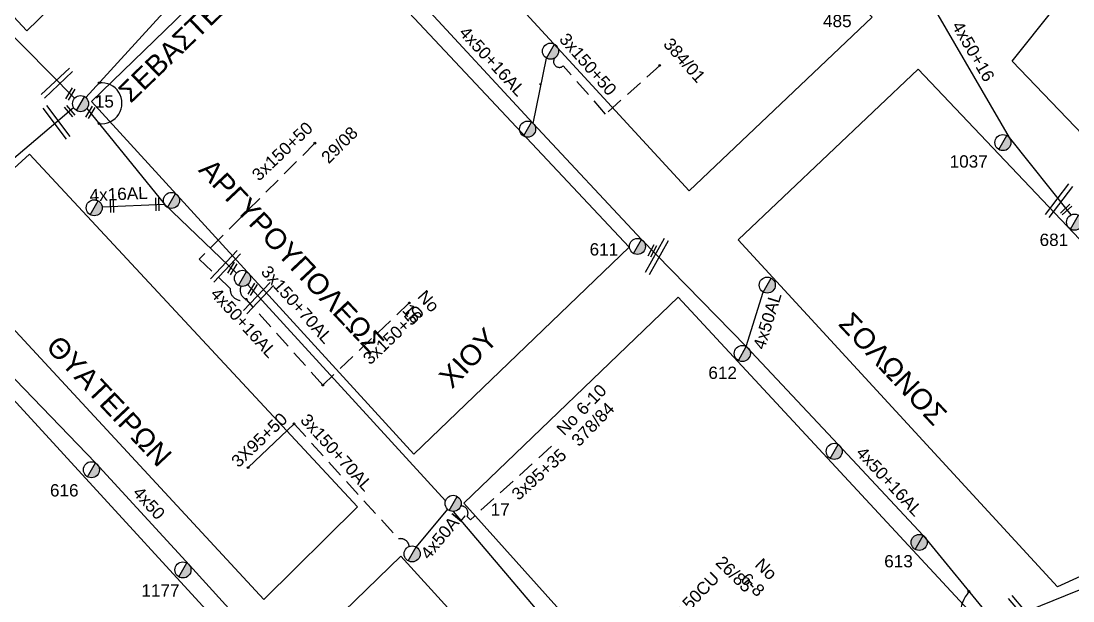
# Model space of a CAD drawing. Header units: millimetres. Extents: x 1091 to 3521, y 1177 to 2968.
# Drawn here: x 2548.9 to 2703.1, y 2175.2 to 2260.2 of the extents above; entities that cross this region are included whole.
import ezdxf
from ezdxf.enums import TextEntityAlignment as Align

# ---------------------------------------------------------------- set-up
doc = ezdxf.new("R2010")
doc.units = ezdxf.units.MM
doc.linetypes.add('DASHED', pattern=[19.05, 12.7, -6.35])
for name, color, linetype, lineweight in [('3x150+50', 7, 'Continuous', 30), ('4x50', 7, 'Continuous', 30), ('4x50+16', 7, 'Continuous', 30), ('4x50+16_5', 7, 'Continuous', 30), ('Άγνωστα', 7, 'Continuous', 30), ('Γυμνά εναέρια ΧΤ (3Φ)   4x16AL', 7, 'Continuous', 30), ('Γυμνά εναέρια ΧΤ (3Φ) 4x50AL', 7, 'Continuous', 30), ('Γυμνά εναέρια ΧΤ και ΦΟΠ (3Φ)   4x50+16AL', 7, 'Continuous', 30), ('Καλωδια Χ.Τ 3x95+35', 7, 'DASHED', 30), ('Καλωδια ΧΤ  3X95+50', 7, 'Continuous', 30), ('Καλώδια ΧΤ   3x150+70AL', 7, 'DASHED', 30)]:
    doc.layers.add(name, color=color, linetype=linetype, lineweight=lineweight)
for name, color, linetype in [('TEXT ΚΑΛΩΔΙΩΝ', 7, 'Continuous'), ('ΑΓΝΩΣΤΟ ΕΝΑΕΡΙΟ ΚΑΛΩΔΙΟ', 7, 'Continuous'), ('Μηχανική τομή', 7, 'Continuous'), ('Στύλος Ξύλινος', 7, 'Continuous'), ('Στύλος Ξύλινος @ 1', 7, 'Continuous'), ('Στύλος ΦΜ', 7, 'Continuous'), ('Στύλος ΦΜ @ 1', 7, 'Continuous'), ('Συνδέσεις', 7, 'Continuous'), ('Τομή', 7, 'Continuous'), ('Υπόβαθρο ΔΕΗ', 7, 'Continuous')]:
    doc.layers.add(name, color=color, linetype=linetype)
doc.styles.add('arial', font='arial.ttf')
doc.styles.get("Standard").update_dxf_attribs({"font": 'arial.ttf', "height": 1.8})
doc.linetypes.add('SYN_LINE', pattern='A,0.5,-0.0001,["/\\/\\/\\/",Standard,S=0.1,R=0,X=0,Y=-0.05],-0.25', length=0.7501)

# ---------------------------------------------------------------- blocks, each defined once
blk = doc.blocks.new('ΥΠΑΡΧΩΝ ΤΣΙΜΕΝΤΕΝΙΟΣ ΣΤΥΛΟΣ')
at = {"layer": 'Στύλος ΦΜ'}
blk.add_hatch(color=7, dxfattribs=at).paths.add_polyline_path([(-1.29, -2.28, 0.574793), (2.62, 0, 0.268822), (1.3, 2.27)])
at = {"layer": 'Στύλος ΦΜ', "color": 7}
blk.add_line((-1.29, -2.28), (1.3, 2.27), dxfattribs=at)
blk.add_circle((0, 0), 2.62, dxfattribs=at)
at = {"layer": 'Στύλος ΦΜ', "flags": 4}
for tag, p in [('ΑΡΙΘΜΟΣ', (-4.68, 8.05)), ('ΤΥΠΟΣ', (-4.91, 3.03))]:
    blk.add_attdef(tag, p, '', height=4, dxfattribs=at)
blk = doc.blocks.new('ΥΠΑΡΧΩΝ ΞΥΛΙΝΟΣ ΣΤΥΛΟΣ')
at = {"layer": 'Στύλος Ξύλινος'}
h = blk.add_hatch(color=7, dxfattribs=at)
h.paths.add_polyline_path([(-2.62, 0, 0.270008), (-1.29, -2.28), (1.3, 2.27, 0.576266)])
h.paths.add_polyline_path([(-1.29, -2.28, 0.574793), (2.62, 0, 0.268822), (1.3, 2.27)])
at = {"layer": 'Στύλος Ξύλινος', "color": 7}
blk.add_line((-1.29, -2.28), (1.3, 2.27), dxfattribs=at)
blk.add_circle((0, 0), 2.62, dxfattribs=at)
at = {"layer": 'Στύλος Ξύλινος', "color": 1, "flags": 4}
for tag, p in [('ΑΡΙΘΜΟΣ', (-4.91, 8.6)), ('ΤΥΠΟΣ', (-4.85, 3.39))]:
    blk.add_attdef(tag, p, '', height=4, dxfattribs=at)
blk = doc.blocks.new('_ΣΥΝΔΕΣΗ')
at = {"layer": 'Συνδέσεις', "linetype": 'SYN_LINE', "ltscale": 40}
blk.add_hatch(color=256, dxfattribs=at).paths.add_polyline_path([(0.5, -0.01, 1), (-0.5, -0.01, 1)])
at = {"layer": 'Συνδέσεις'}
blk.add_circle((0, -0.01), 0.5, dxfattribs=at)
blk = doc.blocks.new('ΤΟΜΗ')
at = {"layer": 'Τομή', "ltscale": 40}
for p, q in [((11.33, -0.65), (-11.4, -0.65)), ((11.33, -3.42), (-11.4, -3.42))]:
    blk.add_line(p, q, dxfattribs=at)
blk = doc.blocks.new('ΜΗΧΑΝΙΚΗ ΤΟΜΗ')
at = {"layer": 'Μηχανική τομή', "ltscale": 40}
for p, q in [((-3.79, 1.21), (3.79, 1.21)), ((3.79, -0.34), (-3.79, -0.34))]:
    blk.add_line(p, q, dxfattribs=at)

msp = doc.modelspace()

# ---------------------------------------------------------------- linework, layer by layer
at = {"layer": '3x150+50', "color": 30, "linetype": 'DASHED', "lineweight": -3, "ltscale": 0.2}
msp.add_lwpolyline([(2642.53, 2253.7), (2634.58, 2246.59), (2628.38, 2253.64, -0.903114), (2627.14, 2254.8, 5.340809)], format="xyb", dxfattribs=at)
at = {"layer": '3x150+50', "color": 27, "linetype": 'DASHED', "lineweight": -3, "ltscale": 0.2}
for points in [[(2591.97, 2242.31), (2575.01, 2225.32)], [(2605.81, 2218.91), (2593.11, 2206.86)]]:
    msp.add_lwpolyline(points, dxfattribs=at)
at = {"layer": '4x50', "color": 62, "lineweight": -3, "ltscale": 0.1}
msp.add_lwpolyline([(2531.97, 2223.65), (2546.74, 2209.01), (2559.79, 2195.47), (2573.58, 2180.44), (2587, 2165.64), (2601.36, 2150.33), (2617.06, 2131.59)], dxfattribs=at)
at = {"layer": '4x50+16', "color": 62, "lineweight": -3, "ltscale": 0.1}
msp.add_lwpolyline([(2680.52, 2265.98), (2693.76, 2243.16), (2702.83, 2231.79)], dxfattribs=at)
at = {"layer": '4x50+16_5', "color": 27, "lineweight": -3, "ltscale": 0.1}
msp.add_lwpolyline([(2506.98, 2302.41), (2527.68, 2278.94), (2542.21, 2263.61), (2556.74, 2248.9)], dxfattribs=at)
at = {"layer": 'ΑΓΝΩΣΤΟ ΕΝΑΕΡΙΟ ΚΑΛΩΔΙΟ', "color": 30, "linetype": 'SYN_LINE', "lineweight": -3, "ltscale": 12}
for points in [[(2623.97, 2245.22), (2625.94, 2254.77)], [(2624.99, 2250.86), (2625.02, 2251.05)]]:
    msp.add_lwpolyline(points, dxfattribs=at)
at = {"layer": 'Γυμνά εναέρια ΧΤ (3Φ)   4x16AL', "color": 30, "lineweight": -3, "ltscale": 0.1}
msp.add_lwpolyline([(2560.78, 2232.96), (2569.9, 2233.37)], dxfattribs=at)
at = {"layer": 'Γυμνά εναέρια ΧΤ (3Φ) 4x50AL', "color": 5, "lineweight": -3, "ltscale": 0.1}
msp.add_lwpolyline([(2655.23, 2212.51), (2657.72, 2220.49)], dxfattribs=at)
at = {"layer": 'Γυμνά εναέρια ΧΤ (3Φ) 4x50AL', "color": 27, "lineweight": -3, "ltscale": 0.1}
msp.add_lwpolyline([(2611.42, 2188.67), (2606.82, 2183.13)], dxfattribs=at)
at = {"layer": 'Γυμνά εναέρια ΧΤ και ΦΟΠ (3Φ)   4x50+16AL', "color": 30, "lineweight": -3, "ltscale": 0.1}
for points in [[(2558.38, 2249), (2572.87, 2264.89), (2589.65, 2280.74)], [(2591.17, 2278.97), (2607.6, 2262.91), (2623.97, 2245.22), (2639.85, 2228.2)], [(2558.54, 2247.4), (2569.9, 2233.37), (2580.46, 2223.27)]]:
    msp.add_lwpolyline(points, dxfattribs=at)
at = {"layer": 'Γυμνά εναέρια ΧΤ και ΦΟΠ (3Φ)   4x50+16AL', "color": 5, "lineweight": -3, "ltscale": 0.1}
for points in [[(2513.71, 2208.83), (2530.22, 2225.22), (2556.58, 2247.53)], [(2639.85, 2228.2), (2655.23, 2212.51), (2668.71, 2198.16), (2681.15, 2184.82), (2691.07, 2172.68)]]:
    msp.add_lwpolyline(points, dxfattribs=at)
at = {"layer": 'Γυμνά εναέρια ΧΤ και ΦΟΠ (3Φ)   4x50+16AL', "color": 27, "lineweight": -3, "ltscale": 0.1}
for points in [[(2582.1, 2221.59), (2611.12, 2189.89)], [(2612.24, 2188.35), (2630.56, 2166.73), (2646.15, 2151.83)]]:
    msp.add_lwpolyline(points, dxfattribs=at)
at = {"layer": 'Γυμνά εναέρια ΧΤ και ΦΟΠ (3Φ)   4x50+16AL', "color": 2, "lineweight": -3, "ltscale": 0.1}
msp.add_lwpolyline([(2692.75, 2172.26), (2719.04, 2182.91), (2737.5, 2192.45)], dxfattribs=at)
at = {"layer": 'Καλωδια Χ.Τ 3x95+35', "color": 27, "lineweight": -3, "ltscale": 0.2}
msp.add_lwpolyline([(2626.67, 2197.89), (2614.79, 2187.12), (2614.3, 2187.61, 0.580327), (2613.35, 2189.13, -7.443038)], format="xyb", dxfattribs=at)
at = {"layer": 'Καλωδια ΧΤ  3X95+50', "color": 27, "lineweight": -3, "ltscale": 0.1}
msp.add_lwpolyline([(2582.18, 2194.76), (2588.91, 2201.18)], dxfattribs=at)
at = {"layer": 'Καλώδια ΧΤ   3x150+70AL', "color": 27, "lineweight": -3, "ltscale": 0.2}
for points in [[(2575.01, 2225.32), (2579.55, 2221.03, 0.582914), (2581.91, 2219.43, -4.587973)], [(2593.11, 2206.86), (2581.91, 2219.43, -0.421654), (2581.13, 2221.34)], [(2588.91, 2201.18), (2604.24, 2184.31, -0.453333), (2605.8, 2183.2, 5.521952)]]:
    msp.add_lwpolyline(points, format="xyb", dxfattribs=at)
at = {"layer": 'Υπόβαθρο ΔΕΗ', "lineweight": -3, "ltscale": 0.1}
for points in [[(2580.34, 2288.56), (2549.74, 2258.76), (2508.03, 2303.64), (2538.88, 2333.36)], [(2638.03, 2227.09), (2606.48, 2196.72), (2559.23, 2248.41), (2589.99, 2278.29)], [(2654.02, 2228.15), (2680.43, 2253.14), (2736.9, 2193.68), (2700.84, 2177.26)], [(2584.49, 2175.42), (2598.22, 2189), (2550.11, 2240.68), (2535.96, 2227.79)], [(2647.06, 2152.53), (2689.6, 2171.93), (2645.23, 2219.76), (2613.81, 2189.57)], [(2623.61, 2134.91), (2636.61, 2143.82), (2637.07, 2146.07), (2604.59, 2181.79), (2591.17, 2168.76)]]:
    msp.add_lwpolyline(points, close=True, dxfattribs=at)
for points in [[(2806.65, 2245.16), (2781.15, 2254.79), (2732.83, 2263.16), (2709.19, 2238.76), (2694.21, 2254.33), (2750.26, 2324.55), (2773.98, 2322.54), (2832.98, 2296.48), (2806.65, 2245.16)], [(2621.89, 2287.93), (2605.98, 2287.87), (2601.87, 2284.19), (2646.83, 2235.31)], [(2646.83, 2235.31), (2673.66, 2260.78), (2647.46, 2287.74), (2621.89, 2287.93)], [(2564.13, 2155.95), (2579.25, 2170.38), (2531.03, 2222.98), (2514.84, 2208.05), (2564.13, 2155.95)]]:
    msp.add_lwpolyline(points, dxfattribs=at)
at = {"layer": 'Υπόβαθρο ΔΕΗ', "lineweight": -3}
for centre, radius, start, end in [((2560.68, 2248.17), 3, 263.1589, 96.6098), ((2692.12, 2173.03), 5.54, 140.0008, 291.317)]:
    msp.add_arc(centre, radius, start, end, dxfattribs=at)

# ---------------------------------------------------------------- block references
at = {"layer": 'Μηχανική τομή', "lineweight": -3}
for p, xscale, yscale, zscale, rotation in [((2556.01, 2249.57), 0.2499999999999679, 0.2499999999999679, 0.2499999999999679, 238.3591332110774), ((2555.92, 2246.94), 0.2499999999999679, 0.2499999999999679, 0.2499999999999679, 310.4201465895147), ((2558.94, 2246.89), 0.2499999999999679, 0.2499999999999679, 0.2499999999999679, 238.3591332110774), ((2562.11, 2233.08), 0.2499999999999679, 0.2499999999999679, 0.2499999999999679, 270.9787027876441), ((2568.76, 2233.34), 0.2499999999999679, 0.2499999999999679, 0.2499999999999679, 270.9787027876441), ((2702.2, 2232.5), 0.2499999999999679, 0.2499999999999679, 0.2499999999999679, 42.96380960636838), ((2641.54, 2226.48), 0.2499999999999678, 0.2499999999999678, 0.2499999999999678, 61.92882088916084), ((2579.76, 2224), 0.2499999999999679, 0.2499999999999679, 0.2499999999999679, 238.3591332110774), ((2582.74, 2220.95), 0.2499999999999679, 0.2499999999999679, 0.2499999999999679, 238.3591332110774)]:
    msp.add_blockref('ΜΗΧΑΝΙΚΗ ΤΟΜΗ', p, dxfattribs=dict(at, xscale=xscale, yscale=yscale, zscale=zscale, rotation=rotation))
at = {"layer": 'Στύλος Ξύλινος @ 1', "lineweight": -3, "ltscale": 40}
ref = msp.add_blockref('ΥΠΑΡΧΩΝ ΞΥΛΙΝΟΣ ΣΤΥΛΟΣ', (2680.57, 2183.79), dxfattribs=dict(at, xscale=0.4499999999998181, yscale=0.4499999999998181, zscale=0.4499999999998181))
ref.add_attrib('ΤΥΠΟΣ', '613', (2675.45, 2180.14), dxfattribs={"layer": 'Στύλος Ξύλινος', "height": 1.8, "flags": 4})
at = {"layer": 'Στύλος ΦΜ @ 1', "lineweight": -3, "ltscale": 40}
ref = msp.add_blockref('ΥΠΑΡΧΩΝ ΤΣΙΜΕΝΤΕΝΙΟΣ ΣΤΥΛΟΣ', (2681.1, 2267), dxfattribs=dict(at, xscale=0.4499999999998181, yscale=0.4499999999998181, zscale=0.4499999999998181))
ref.add_attrib('ΑΡΙΘΜΟΣ', '485', (2666.47, 2259.32), dxfattribs={"layer": 'Στύλος ΦΜ', "height": 1.8, "flags": 4})
at = {"layer": 'Στύλος ΦΜ @ 1', "lineweight": -3, "ltscale": 40, "xscale": 0.4499999999998181, "yscale": 0.4499999999998181, "zscale": 0.4499999999998181}
for p in [(2626.52, 2255.8), (2623.16, 2244.37), (2570.94, 2233.93), (2559.61, 2232.85), (2581.35, 2222.5), (2658.3, 2221.51), (2668.12, 2197.14), (2606.23, 2182.11)]:
    msp.add_blockref('ΥΠΑΡΧΩΝ ΤΣΙΜΕΝΤΕΝΙΟΣ ΣΤΥΛΟΣ', p, dxfattribs=at)
at = {"layer": 'Στύλος ΦΜ @ 1', "lineweight": -3, "ltscale": 40}
ref = msp.add_blockref('ΥΠΑΡΧΩΝ ΤΣΙΜΕΝΤΕΝΙΟΣ ΣΤΥΛΟΣ', (2557.61, 2248.11), dxfattribs=dict(at, xscale=0.4499999999998181, yscale=0.4499999999998181, zscale=0.4499999999998181))
ref.add_attrib('ΑΡΙΘΜΟΣ', '15', (2559.7, 2247.54), dxfattribs={"layer": 'Στύλος ΦΜ', "height": 1.8, "flags": 4})
ref = msp.add_blockref('ΥΠΑΡΧΩΝ ΤΣΙΜΕΝΤΕΝΙΟΣ ΣΤΥΛΟΣ', (2692.85, 2242.4), dxfattribs=dict(at, xscale=0.4499999999998181, yscale=0.4499999999998181, zscale=0.4499999999998181))
ref.add_attrib('ΑΡΙΘΜΟΣ', '1037', (2685.04, 2238.74), dxfattribs={"layer": 'Στύλος ΦΜ', "height": 1.8, "flags": 4})
ref = msp.add_blockref('ΥΠΑΡΧΩΝ ΤΣΙΜΕΝΤΕΝΙΟΣ ΣΤΥΛΟΣ', (2703.36, 2230.74), dxfattribs=dict(at, xscale=0.4499999999998181, yscale=0.4499999999998181, zscale=0.4499999999998181))
ref.add_attrib('ΑΡΙΘΜΟΣ', '681', (2698.23, 2227.25), dxfattribs={"layer": 'Στύλος ΦΜ', "height": 1.8, "flags": 4})
ref = msp.add_blockref('ΥΠΑΡΧΩΝ ΤΣΙΜΕΝΤΕΝΙΟΣ ΣΤΥΛΟΣ', (2639.26, 2227.18), dxfattribs=dict(at, xscale=0.4499999999998181, yscale=0.4499999999998181, zscale=0.4499999999998181))
ref.add_attrib('ΑΡΙΘΜΟΣ', '611', (2632.25, 2225.85), dxfattribs={"layer": 'Στύλος ΦΜ', "height": 1.8, "flags": 4})
ref = msp.add_blockref('ΥΠΑΡΧΩΝ ΤΣΙΜΕΝΤΕΝΙΟΣ ΣΤΥΛΟΣ', (2654.64, 2211.49), dxfattribs=dict(at, xscale=0.4499999999998181, yscale=0.4499999999998181, zscale=0.4499999999998181))
ref.add_attrib('ΑΡΙΘΜΟΣ', '612', (2649.66, 2207.76), dxfattribs={"layer": 'Στύλος ΦΜ', "height": 1.8, "flags": 4})
ref = msp.add_blockref('ΥΠΑΡΧΩΝ ΤΣΙΜΕΝΤΕΝΙΟΣ ΣΤΥΛΟΣ', (2559.2, 2194.45), dxfattribs=dict(at, xscale=0.4499999999998181, yscale=0.4499999999998181, zscale=0.4499999999998181))
ref.add_attrib('ΑΡΙΘΜΟΣ', '616', (2553.12, 2190.53), dxfattribs={"layer": 'Στύλος ΦΜ', "height": 1.8, "flags": 4})
ref = msp.add_blockref('ΥΠΑΡΧΩΝ ΤΣΙΜΕΝΤΕΝΙΟΣ ΣΤΥΛΟΣ', (2612.24, 2189.52), dxfattribs=dict(at, xscale=0.4499999999998181, yscale=0.4499999999998181, zscale=0.4499999999998181))
ref.add_attrib('ΑΡΙΘΜΟΣ', '17', (2617.74, 2187.73), dxfattribs={"layer": 'Στύλος ΦΜ', "height": 1.8, "flags": 4})
ref = msp.add_blockref('ΥΠΑΡΧΩΝ ΤΣΙΜΕΝΤΕΝΙΟΣ ΣΤΥΛΟΣ', (2572.62, 2179.76), dxfattribs=dict(at, xscale=0.4499999999998181, yscale=0.4499999999998181, zscale=0.4499999999998181))
ref.add_attrib('ΑΡΙΘΜΟΣ', '1177', (2566.53, 2175.85), dxfattribs={"layer": 'Στύλος ΦΜ', "height": 1.8, "flags": 4})
at = {"layer": 'Συνδέσεις', "lineweight": -3, "xscale": 0.25, "yscale": 0.25, "zscale": 0.25}
for p in [(2642.53, 2253.71), (2560.34, 2251.15), (2560.32, 2245.2), (2591.97, 2242.32), (2581.91, 2219.44), (2605.81, 2218.91), (2593.12, 2206.86), (2588.91, 2201.18), (2582.18, 2194.77), (2687.87, 2176.6)]:
    msp.add_blockref('_ΣΥΝΔΕΣΗ', p, dxfattribs=at)
at = {"layer": 'Τομή', "lineweight": -3}
for p, xscale, yscale, zscale, rotation in [((2553.8, 2251.51), 0.25, 0.25, 0.25, 43.29656259847264), ((2554.52, 2245.67), 0.25, 0.25, 0.25, 307.2101996600768), ((2700.64, 2234.22), 0.25, 0.25, 0.25, 52.5966714850892), ((2642.57, 2225.48), 0.25, 0.25, 0.25, 240.743324799546), ((2578.51, 2224.62), 0.2499999999999999, 0.2499999999999999, 0.2499999999999999, 46.51276756673487), ((2583.32, 2219.97), 0.2499999999999999, 0.2499999999999999, 0.2499999999999999, 46.51276756673487), ((2695.34, 2173.31), 0.25, 0.25, 0.25, 130.1728921999851)]:
    msp.add_blockref('ΤΟΜΗ', p, dxfattribs=dict(at, xscale=xscale, yscale=yscale, zscale=zscale, rotation=rotation))

# ---------------------------------------------------------------- texts
at = {"lineweight": -3, "ltscale": 40, "char_height": 3, "width": 64.8866, "attachment_point": 1, "style": 'arial'}
for s, insert, rotation in [('ΣΕΒΑΣΤΕΙΑΣ', (2562.87, 2250.23), 44), ('ΑΡΓΥΡΟΥΠΟΛΕΩΣ', (2576.96, 2240.34), 313.235), ('ΣΟΛΩΝΟΣ', (2670.75, 2217.8), 313.235), ('ΧΙΟΥ', (2609.9, 2208.28), 46.1359), ('ΘΥΑΤΕΙΡΩΝ', (2554.55, 2214.41), 313.235)]:
    msp.add_mtext(s, dxfattribs=dict(at, insert=insert, rotation=rotation))
at = {"layer": 'TEXT ΚΑΛΩΔΙΩΝ', "lineweight": -3, "ltscale": 0.1, "style": 'arial'}
for s, rotation, p in [('4x50+16', 300.1122, (2688.52, 2255.78)), ('4x50+16AL', 312.7729, (2617.99, 2254.33)), ('3x150+50', 311.2893, (2632.02, 2253.88)), ('3x150+50', 43.5136, (2587.18, 2241.13)), ('4x16AL', 2.5782, (2563.19, 2234.87)), ('3x150+70AL', 311.6864, (2589.33, 2218.67)), ('4x50+16AL', 312.4733, (2581.52, 2216.01)), (' 4x50AL', 72.6962, (2658.19, 2215.95)), ('3x150+50', 43.5136, (2603.47, 2214.2)), (' 3X95+50', 43.6681, (2583.56, 2198.57)), ('3x150+70AL', 312.2743, (2595.15, 2196.99)), (' 3x95+35', 42.1706, (2624.56, 2193.54)), ('4x50+16AL', 313.004, (2676.21, 2192.75)), ('4x50', 312.5467, (2567.65, 2189.57)), (' 4x50AL', 50.2842, (2610.49, 2184.73)), (' 3x150AL+50CU', 45.8292, (2644.34, 2172.38))]:
    msp.add_text(s, height=1.8, rotation=rotation, dxfattribs=at).set_placement(p, align=Align.MIDDLE_CENTER)
at = {"layer": 'Άγνωστα', "color": 7, "lineweight": -3}
note = msp.add_mtext_dynamic_manual_height_columns('384/01\\P', width=1.8, gutter_width=2.31, heights=[1.99, 0], dxfattribs=dict(at, insert=(2644.29, 2257.95), char_height=1.8, attachment_point=1, rotation=311.5089))
note = msp.add_mtext_dynamic_manual_height_columns('29/08\\P', width=1.8, gutter_width=2.31, heights=[1.99, 0], dxfattribs=dict(at, insert=(2592.71, 2240.47), char_height=1.8, attachment_point=1, rotation=45.0721))
note = msp.add_mtext_dynamic_manual_height_columns('No ', width=1.8, gutter_width=2.31, heights=[0.73, 0], dxfattribs=dict(at, insert=(2605.5, 2224.03), char_height=1.8, attachment_point=1, rotation=311.8165))
for column, words in zip(note.columns.linked_columns, ['16']):
    column.text = words
note = msp.add_mtext_dynamic_manual_height_columns('No ', width=1.8, gutter_width=2.31, heights=[1.99, 0], dxfattribs=dict(at, insert=(2627.23, 2200.6), char_height=1.8, attachment_point=1, rotation=45.8442))
for column, words in zip(note.columns.linked_columns, ['6-10']):
    column.text = words
at = {"layer": 'Άγνωστα', "color": 7, "lineweight": -3, "char_height": 1.8, "attachment_point": 1}
for s, heights, insert, rotation in [('378/84', [1.99], (2629.4, 2198.98), 45.8442), ('26/85', [0.73], (2651.84, 2181.99), 315.7238)]:
    msp.add_mtext_dynamic_manual_height_columns(s, width=1.8, gutter_width=2.31, heights=heights, dxfattribs=dict(at, insert=insert, rotation=rotation))
at = {"layer": 'Άγνωστα', "color": 7, "lineweight": -3}
note = msp.add_mtext_dynamic_manual_height_columns('No ', width=1.8, gutter_width=2.31, heights=[0.73, 0], dxfattribs=dict(at, insert=(2654.66, 2184.53), char_height=1.8, attachment_point=1, rotation=315.7238))
for column, words in zip(note.columns.linked_columns, ['6-8']):
    column.text = words

doc.saveas('drawing.dxf')
